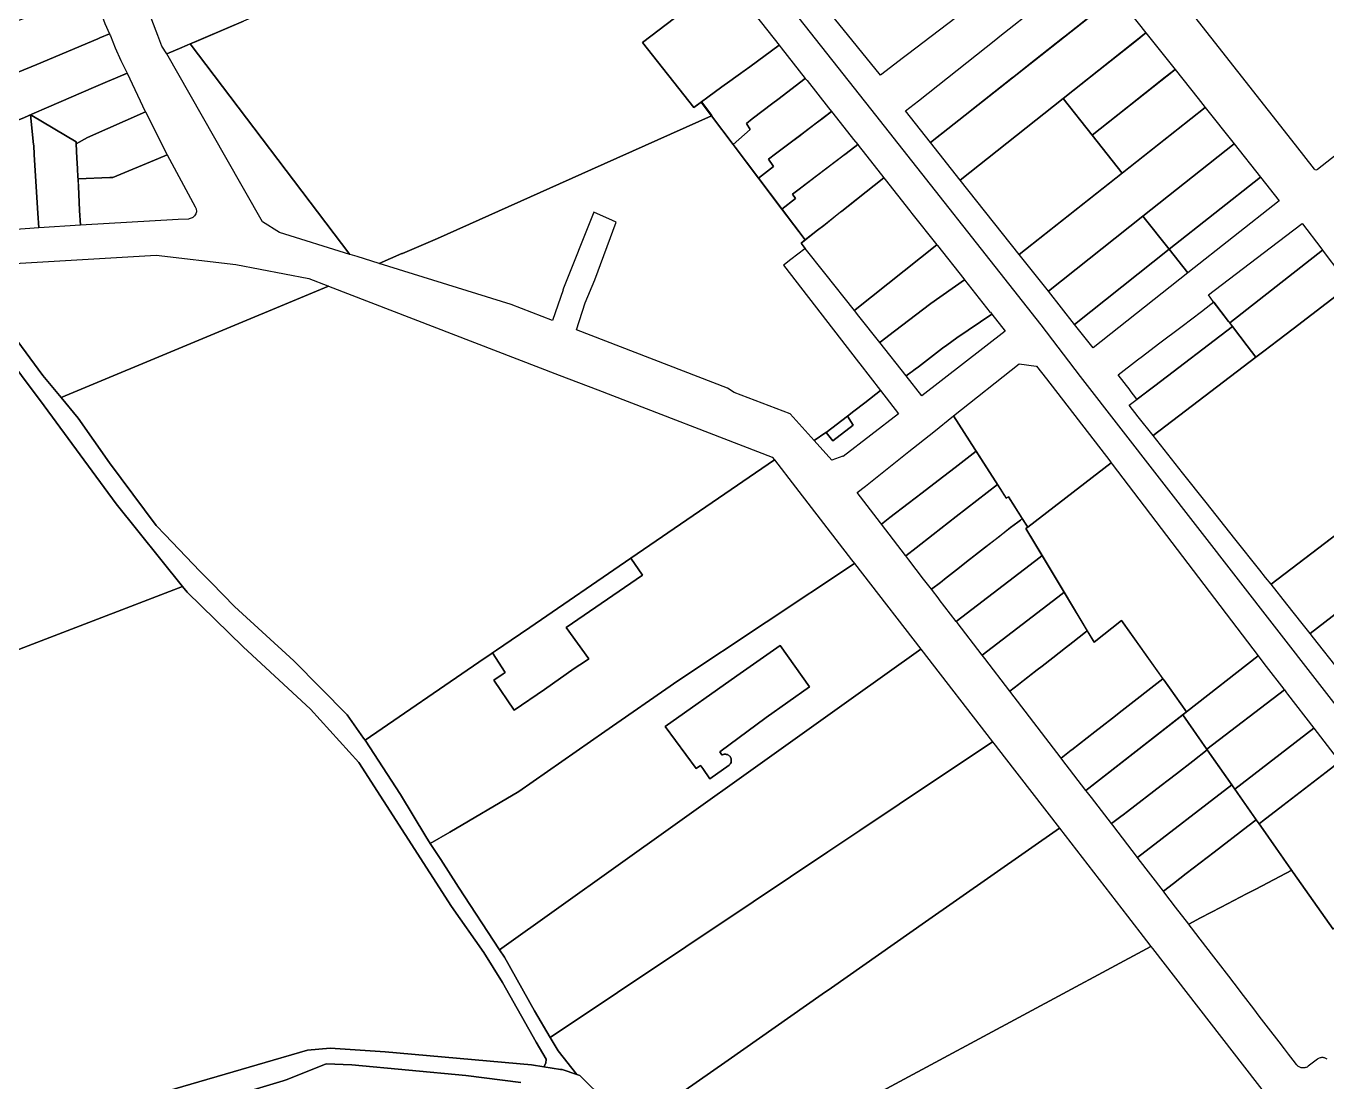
# Model space of a CAD drawing. Header units: metres. Extents: x 3 to 1027712, y 40 to 4430649.
# Drawn here: x 510570.9 to 510879.2, y 4411017.9 to 4411268.2 of the extents above; entities that cross this region are included whole.
import ezdxf

# ---------------------------------------------------------------- set-up
doc = ezdxf.new("R2010")
doc.units = ezdxf.units.M
doc.header["$MEASUREMENT"] = 0
doc.layers.add('A.ES.SDGC.CP.07003.cadastralparcel — CadastralParcel', color=1, linetype='Continuous')
doc.layers.add('Carreteras_5_km', color=2, linetype='Continuous', lineweight=30)

msp = doc.modelspace()

# ---------------------------------------------------------------- linework, layer by layer
at = {"layer": 'A.ES.SDGC.CP.07003.cadastralparcel — CadastralParcel', "color": 7, "linetype": 'Continuous', "flags": 128}
for points in [[(510836.81, 4411295), (510837.68, 4411295.66), (510845.71, 4411294.92), (510872.84, 4411316.04), (510910.63, 4411267.69), (510911.01, 4411267.98), (510916.51, 4411265.05), (510911.85, 4411261.41), (510904.91, 4411263.05), (510882.12, 4411245.06), (510881.4, 4411237.62), (510876.96, 4411234.15), (510876.8, 4411234.06), (510876.59, 4411234.05), (510876.4, 4411234.11), (510876.26, 4411234.23), (510871.74, 4411240), (510831.64, 4411291.1), (510833.97, 4411292.86), (510838.76, 4411286.8), (510841.55, 4411289), (510836.81, 4411295)], [(510593.64, 4411298.37), (510607.84, 4411302.14), (510622.97, 4411306.16), (510623.8, 4411303.06), (510625.33, 4411297.3), (510626.02, 4411294.72), (510626.29, 4411293.71), (510626.56, 4411292.7), (510627.12, 4411290.61), (510627.97, 4411287.41), (510628.84, 4411284.15), (510631.73, 4411273.3), (510630.9, 4411272.94), (510622.43, 4411269.33), (510608.52, 4411263.4), (510607.84, 4411263.11), (510604.25, 4411261.58), (510603.07, 4411263.38), (510602.12, 4411265.9), (510596.86, 4411279.87), (510592.07, 4411297.99), (510593.64, 4411298.37)], [(510786.35, 4411288.29), (510791.19, 4411282.05), (510792.89, 4411279.86), (510796.99, 4411274.56), (510779.81, 4411261.44), (510778.85, 4411260.71), (510773.4, 4411256.54), (510762.48, 4411269.95), (510768.65, 4411274.69), (510773.68, 4411278.56), (510777.59, 4411281.57), (510779.1, 4411282.73), (510779.81, 4411283.27), (510780.08, 4411283.48), (510786.35, 4411288.29)], [(510724.55, 4411270.03), (510726.1, 4411271.21), (510728.33, 4411272.91), (510730.3, 4411274.42), (510736.88, 4411279.45), (510737.07, 4411279.21), (510743.13, 4411271.54), (510743.67, 4411270.85), (510749.38, 4411263.62), (510742.42, 4411258.54), (510739.15, 4411256.16), (510737.73, 4411255.12), (510735.84, 4411253.74), (510729.18, 4411248.88), (510717.02, 4411264.26), (510724.55, 4411270.03)], [(510569.01, 4411257.24), (510568.67, 4411257.07), (510568.66, 4411257.1), (510567.32, 4411261.22), (510566.93, 4411262.58), (510565.27, 4411268.3), (510568.98, 4411269.51), (510569.85, 4411269.79), (510571.39, 4411270.46), (510584, 4411274.92), (510586.95, 4411275.96), (510589.6, 4411268.77), (510590.7, 4411266.3), (510588.41, 4411265.34), (510587.91, 4411265.14), (510573.44, 4411259.09), (510569.01, 4411257.24)], [(510792.32, 4411231.66), (510785.26, 4411240.56), (510829.34, 4411275.39), (510836.32, 4411266.57), (510816.71, 4411251.01), (510792.32, 4411231.66)], [(510834.07, 4411264.78), (510836.32, 4411266.57), (510843.22, 4411257.88), (510840.91, 4411256.05), (510831.94, 4411248.96), (510823.57, 4411242.34), (510816.71, 4411251.01), (510825.07, 4411257.64), (510834.07, 4411264.78)], [(510569.01, 4411257.24), (510573.44, 4411259.09), (510587.91, 4411265.14), (510588.41, 4411265.34), (510590.7, 4411266.3), (510590.77, 4411266.11), (510590.88, 4411265.82), (510592, 4411263.01), (510593.35, 4411259.97), (510594.83, 4411256.98), (510592.11, 4411255.81), (510590.21, 4411255), (510586.91, 4411253.58), (510576.26, 4411249), (510572.22, 4411247.27), (510570.49, 4411246.53), (510569.17, 4411245.96), (510565.99, 4411244.59), (510562.78, 4411243.21), (510561.92, 4411246.35), (510560.83, 4411250.4), (510560.19, 4411252.77), (510561.84, 4411253.61), (510569.01, 4411257.24)], [(510647.66, 4411214.05), (510630.94, 4411219.24), (510626.95, 4411221.78), (510618.24, 4411237.05), (510604.25, 4411261.58), (510607.84, 4411263.11), (510608.52, 4411263.4), (510609.82, 4411263.96), (510647.66, 4411214.05)], [(510735.84, 4411253.74), (510737.73, 4411255.12), (510739.15, 4411256.16), (510741.67, 4411257.99), (510742.42, 4411258.54), (510749.38, 4411263.62), (510749.87, 4411263.01), (510755.59, 4411255.77), (510749.07, 4411250.79), (510747.93, 4411249.92), (510743.02, 4411246.17), (510741.63, 4411245.1), (510742.54, 4411243.63), (510738.5, 4411240.08), (510733.35, 4411246.89), (510733.45, 4411246.93), (510730.97, 4411250.19), (510735.84, 4411253.74)], [(510850.35, 4411248.89), (510830.69, 4411233.33), (510823.57, 4411242.34), (510843.22, 4411257.88), (510848.72, 4411250.96), (510850.35, 4411248.89)], [(510582.78, 4411240.25), (510582.75, 4411240.7), (510572.24, 4411246.95), (510571.92, 4411247.14), (510572.22, 4411247.27), (510576.26, 4411249), (510586.91, 4411253.58), (510590.21, 4411255), (510592.11, 4411255.81), (510594.67, 4411256.91), (510594.83, 4411256.98), (510599.11, 4411247.95), (510599.18, 4411247.81), (510585.48, 4411241.73), (510582.78, 4411240.25)], [(510742.54, 4411243.63), (510741.63, 4411245.1), (510743.02, 4411246.17), (510747.93, 4411249.92), (510749.07, 4411250.79), (510755.59, 4411255.77), (510756, 4411255.24), (510761.1, 4411248.79), (510761.81, 4411247.89), (510758.83, 4411245.65), (510754.81, 4411242.62), (510752.35, 4411240.76), (510748.52, 4411237.87), (510746.9, 4411236.65), (510747.77, 4411235.35), (510748.08, 4411234.9), (510744.49, 4411232.15), (510738.5, 4411240.08), (510742.54, 4411243.63)], [(510733.35, 4411246.89), (510730.9, 4411250.14), (510730.97, 4411250.19), (510733.45, 4411246.93), (510733.35, 4411246.89)], [(510806.29, 4411214.03), (510792.32, 4411231.66), (510816.71, 4411251.01), (510823.57, 4411242.34), (510830.69, 4411233.33), (510806.29, 4411214.03)], [(510813.22, 4411205.3), (510806.29, 4411214.03), (510850.35, 4411248.89), (510857.23, 4411240.22), (510835.62, 4411223.09), (510813.22, 4411205.3)], [(510572.68, 4411240.11), (510572.7, 4411239.83), (510572.83, 4411237.72), (510572.91, 4411236.42), (510573.72, 4411223.85), (510573.95, 4411220.31), (510564.12, 4411219.66), (510563.91, 4411223.25), (510563.69, 4411227.17), (510563.3, 4411234.01), (510563.11, 4411237.31), (510563.03, 4411238.77), (510562.78, 4411243.21), (510565.99, 4411244.59), (510569.17, 4411245.96), (510570.49, 4411246.53), (510571.92, 4411247.14), (510572.68, 4411240.11)], [(510572.24, 4411246.95), (510582.75, 4411240.7), (510582.78, 4411240.25), (510582.96, 4411236.84), (510583.08, 4411234.44), (510583.19, 4411232.35), (510583.3, 4411230.19), (510583.59, 4411224.47), (510583.77, 4411220.96), (510573.95, 4411220.31), (510573.72, 4411223.85), (510572.91, 4411236.42), (510572.83, 4411237.72), (510572.7, 4411239.83), (510572.68, 4411240.11), (510571.92, 4411247.14), (510572.24, 4411246.95)], [(510599.18, 4411247.81), (510604.33, 4411237.61), (510602.28, 4411236.76), (510591.46, 4411232.3), (510591.37, 4411232.29), (510590.75, 4411232.27), (510583.21, 4411231.99), (510583.19, 4411232.35), (510583.08, 4411234.44), (510582.96, 4411236.84), (510582.78, 4411240.25), (510585.48, 4411241.73), (510599.18, 4411247.81)], [(510755.58, 4411217.46), (510754.61, 4411216.69), (510755.59, 4411215.46), (510755.46, 4411215.36), (510752.18, 4411212.83), (510750.65, 4411211.64), (510750.44, 4411211.48), (510768.22, 4411188.5), (510768.53, 4411188.11), (510773.42, 4411181.79), (510769.68, 4411178.9), (510767.06, 4411176.87), (510765.6, 4411175.73), (510760.57, 4411171.84), (510760.52, 4411171.88), (510760.47, 4411171.85), (510757.67, 4411169.9), (510752, 4411176.23), (510738.73, 4411181.35), (510737.11, 4411182.33), (510701.32, 4411196.2), (510703.4, 4411202.55), (510703.42, 4411202.53), (510705.71, 4411208.05), (510710.75, 4411221.7), (510709.88, 4411222.07), (510705.47, 4411224.02), (510698.14, 4411205.68), (510698.21, 4411205.64), (510695.69, 4411198.38), (510685.88, 4411202.19), (510654.58, 4411211.9), (510659.92, 4411214.29), (510660.1, 4411214.23), (510668.42, 4411217.85), (510704.88, 4411234.16), (510733.35, 4411246.89), (510755.58, 4411217.46)], [(510748.08, 4411234.9), (510746.9, 4411236.65), (510748.52, 4411237.87), (510751.65, 4411240.23), (510752.35, 4411240.76), (510754.35, 4411242.26), (510754.81, 4411242.62), (510757.92, 4411244.96), (510758.83, 4411245.65), (510759.67, 4411246.27), (510761.81, 4411247.89), (510762.09, 4411247.55), (510767.02, 4411241.31), (510768, 4411240.07), (510765.26, 4411237.98), (510754.17, 4411229.54), (510752.54, 4411228.31), (510753.23, 4411227.32), (510750.06, 4411224.78), (510744.49, 4411232.15), (510748.08, 4411234.9)], [(510753.23, 4411227.32), (510752.54, 4411228.31), (510754.17, 4411229.54), (510758.27, 4411232.67), (510764.51, 4411237.41), (510765.26, 4411237.98), (510768, 4411240.07), (510768.35, 4411239.62), (510769.27, 4411238.45), (510774.19, 4411232.22), (510767.71, 4411227.09), (510764.21, 4411224.31), (510759.94, 4411220.93), (510758.5, 4411219.79), (510755.58, 4411217.46), (510750.06, 4411224.78), (510753.23, 4411227.32)], [(510841.83, 4411215.25), (510835.62, 4411223.09), (510857.23, 4411240.22), (510863.45, 4411232.39), (510841.83, 4411215.25)], [(510609.36, 4411222.43), (510606.91, 4411222.28), (510583.77, 4411220.96), (510583.59, 4411224.47), (510583.3, 4411230.19), (510583.21, 4411231.99), (510590.75, 4411232.27), (510591.37, 4411232.29), (510591.46, 4411232.3), (510602.28, 4411236.76), (510604.33, 4411237.61), (510610.99, 4411225.34), (510611.24, 4411224.81), (510611.3, 4411224.22), (510611.29, 4411224.13), (510611.16, 4411223.65), (510610.84, 4411223.16), (510610.41, 4411222.82), (510610.24, 4411222.72), (510609.55, 4411222.46), (510609.36, 4411222.43)], [(510755.59, 4411215.46), (510754.61, 4411216.69), (510758.5, 4411219.79), (510759.94, 4411220.93), (510763.57, 4411223.81), (510764.21, 4411224.31), (510766.82, 4411226.38), (510767.71, 4411227.09), (510774.19, 4411232.22), (510774.54, 4411231.78), (510780.37, 4411224.41), (510780.87, 4411223.77), (510786.8, 4411216.31), (510786.78, 4411216.29), (510767.4, 4411200.93), (510767.21, 4411200.78), (510760.25, 4411209.57), (510755.59, 4411215.46)], [(510841.83, 4411215.25), (510863.45, 4411232.39), (510867.91, 4411226.77), (510846.27, 4411209.64), (510841.83, 4411215.25)], [(510819.43, 4411197.47), (510813.22, 4411205.3), (510835.62, 4411223.09), (510841.83, 4411215.25), (510819.43, 4411197.47)], [(510856.2, 4411197.79), (510855.91, 4411198.17), (510852.29, 4411202.91), (510851.12, 4411204.45), (510865.73, 4411215.59), (510873.32, 4411221.38), (510873.41, 4411221.26), (510877.74, 4411215.59), (510878.16, 4411215.05), (510877.04, 4411214.17), (510856.2, 4411197.79)], [(510773.27, 4411193.16), (510768.28, 4411199.43), (510767.21, 4411200.78), (510767.4, 4411200.93), (510786.78, 4411216.29), (510786.8, 4411216.31), (510786.92, 4411216.12), (510793.13, 4411208.26), (510793.35, 4411207.99), (510785.33, 4411202.38), (510776.71, 4411195.89), (510773.36, 4411193.23), (510773.27, 4411193.16)], [(510846.27, 4411209.64), (510823.84, 4411191.89), (510819.43, 4411197.47), (510841.83, 4411215.25), (510846.27, 4411209.64)], [(510879.03, 4411213.9), (510884.57, 4411206.63), (510883.45, 4411205.78), (510871.2, 4411196.43), (510867.58, 4411193.67), (510864.26, 4411191.13), (510862.38, 4411189.7), (510860.35, 4411192.35), (510856.83, 4411196.97), (510856.2, 4411197.79), (510877.04, 4411214.17), (510878.16, 4411215.05), (510879.03, 4411213.9)], [(510556.32, 4411213.05), (510558.17, 4411212.52), (510565.1, 4411211.79), (510568.15, 4411211.86), (510601.74, 4411213.84), (510620.59, 4411211.64), (510637.91, 4411208.34), (510642.43, 4411206.6), (510642.58, 4411206.53), (510579.18, 4411180.16), (510574.9, 4411185.32), (510563.8, 4411200.26), (510558.59, 4411206.89), (510557.01, 4411209.1), (510556.32, 4411213.05)], [(510779.53, 4411185.27), (510773.27, 4411193.16), (510773.36, 4411193.23), (510776.71, 4411195.89), (510785.33, 4411202.38), (510793.35, 4411207.99), (510799.43, 4411200.3), (510799.48, 4411200.34), (510799.81, 4411199.91), (510791.49, 4411194.3), (510789.1, 4411192.5), (510788.08, 4411191.8), (510782.38, 4411187.42), (510781.61, 4411186.85), (510780.89, 4411186.3), (510779.8, 4411185.48), (510779.53, 4411185.27)], [(510583.27, 4411175.22), (510579.18, 4411180.16), (510642.58, 4411206.53), (510697.27, 4411185.45), (510706.43, 4411181.92), (510747.77, 4411165.97), (510748.27, 4411165.32), (510714.25, 4411142.03), (510690.32, 4411125.65), (510685.89, 4411122.61), (510682.42, 4411120.23), (510681.48, 4411119.59), (510681.12, 4411119.35), (510678.22, 4411117.36), (510651.23, 4411098.88), (510650.91, 4411099.37), (510646.96, 4411104.9), (510634.33, 4411117.68), (510620.27, 4411130.62), (510614.83, 4411136.17), (510612.06, 4411138.99), (510603.87, 4411147.58), (510601.75, 4411149.81), (510590.69, 4411164.65), (510583.27, 4411175.22)], [(510909.29, 4411174.22), (510911.84, 4411170.88), (510889.65, 4411153.93), (510865.98, 4411135.86), (510864.7, 4411137.47), (510863.35, 4411139.18), (510857.41, 4411146.66), (510850.61, 4411155.25), (510845.02, 4411162.3), (510838.02, 4411171.12), (510862.38, 4411189.7), (510864.26, 4411191.13), (510867.58, 4411193.67), (510871.2, 4411196.43), (510883.45, 4411205.78), (510884.57, 4411206.63), (510891.4, 4411197.67), (510896.86, 4411190.52), (510903.5, 4411181.82), (510905.96, 4411178.59), (510909.29, 4411174.22)], [(510834.26, 4411179.76), (510834.18, 4411179.7), (510832.62, 4411181.77), (510832.55, 4411181.85), (510829.76, 4411185.51), (510834.36, 4411189.02), (510835.53, 4411189.91), (510839.33, 4411192.81), (510844.89, 4411197.05), (510849.48, 4411200.54), (510851.74, 4411202.27), (510852.4, 4411202.77), (510852.42, 4411202.75), (510855.91, 4411198.17), (510856.83, 4411196.97), (510838.42, 4411182.93), (510834.26, 4411179.76)], [(510789.1, 4411192.5), (510791.49, 4411194.3), (510799.81, 4411199.91), (510802.96, 4411195.82), (510783.2, 4411180.52), (510779.53, 4411185.27), (510779.8, 4411185.48), (510781.61, 4411186.85), (510782.38, 4411187.42), (510788.08, 4411191.8), (510789.1, 4411192.5)], [(510856.83, 4411196.97), (510860.35, 4411192.35), (510862.38, 4411189.7), (510838.02, 4411171.12), (510834.48, 4411175.57), (510832.33, 4411178.29), (510838.42, 4411182.93), (510856.83, 4411196.97)], [(510827.74, 4411165.08), (510828.06, 4411164.66), (510808.32, 4411149.4), (510808.01, 4411149.89), (510803.73, 4411156.58), (510803.23, 4411156.26), (510802.86, 4411156.84), (510801.08, 4411159.63), (510800.59, 4411160.39), (510795.79, 4411167.9), (510790.74, 4411175.77), (510806.24, 4411188.09), (510810.3, 4411187.59), (510810.42, 4411187.58), (510812.74, 4411184.56), (510827.74, 4411165.08)], [(510760.52, 4411171.88), (510760.57, 4411171.84), (510762.09, 4411169.86), (510766.91, 4411173.59), (510765.6, 4411175.73), (510767.06, 4411176.87), (510769.68, 4411178.9), (510773.42, 4411181.79), (510777.71, 4411176.26), (510764.6, 4411166.11), (510764.51, 4411166.24), (510761.85, 4411165.24), (510757.67, 4411169.9), (510760.47, 4411171.85), (510760.52, 4411171.88)], [(510765.6, 4411175.73), (510766.91, 4411173.59), (510762.09, 4411169.86), (510760.57, 4411171.84), (510765.6, 4411175.73)], [(510795.79, 4411167.9), (510796.12, 4411167.38), (510791.1, 4411163.53), (510787.09, 4411160.44), (510783.28, 4411157.52), (510779.96, 4411154.97), (510775.64, 4411151.65), (510773.63, 4411150.11), (510773.38, 4411150.44), (510767.88, 4411157.6), (510769.82, 4411159.14), (510780.11, 4411167.32), (510786.04, 4411172.03), (510790.74, 4411175.77), (510795.79, 4411167.9)], [(510659.63, 4411086.03), (510651.23, 4411098.88), (510678.22, 4411117.36), (510681.12, 4411119.35), (510681.48, 4411119.59), (510684.45, 4411114.98), (510683.95, 4411114.64), (510681.75, 4411113.13), (510686.61, 4411106.03), (510693.79, 4411110.95), (510700.8, 4411115.86), (510703.45, 4411117.65), (510704.27, 4411118.16), (510698.91, 4411125.64), (510717, 4411138.02), (510714.25, 4411142.03), (510748.27, 4411165.32), (510753.26, 4411158.88), (510766.56, 4411141.68), (510767.23, 4411140.8), (510725.38, 4411113), (510708.09, 4411100.98), (510687.67, 4411086.78), (510671.3, 4411077.14), (510666.7, 4411074.43), (510665.63, 4411076.09), (510659.63, 4411086.03)], [(510801.08, 4411159.63), (510801.13, 4411159.54), (510791.38, 4411151.91), (510785.91, 4411147.63), (510781.86, 4411144.47), (510779.42, 4411142.57), (510779.36, 4411142.65), (510773.63, 4411150.11), (510775.64, 4411151.65), (510779.96, 4411154.97), (510783.28, 4411157.52), (510787.09, 4411160.44), (510791.1, 4411163.53), (510796.12, 4411167.38), (510800.59, 4411160.39), (510801.08, 4411159.63)], [(510824.02, 4411122.15), (510807.88, 4411149.05), (510808.32, 4411149.4), (510828.06, 4411164.66), (510828.32, 4411164.33), (510828.32, 4411164.32), (510862.93, 4411118.88), (510845.9, 4411105.59), (510840.53, 4411113.18), (510830.56, 4411127.27), (510824.02, 4411122.15)], [(510785.5, 4411134.66), (510784.57, 4411135.87), (510783.64, 4411137.08), (510780.11, 4411141.68), (510779.42, 4411142.57), (510781.86, 4411144.47), (510785.91, 4411147.63), (510791.38, 4411151.91), (510801.13, 4411159.54), (510803.23, 4411156.26), (510803.73, 4411156.58), (510807.02, 4411151.43), (510806.56, 4411151.07), (510805.96, 4411150.6), (510804.78, 4411149.69), (510804.26, 4411149.28), (510801.51, 4411147.14), (510797.78, 4411144.23), (510797.38, 4411143.92), (510794.84, 4411141.94), (510794.53, 4411141.7), (510791.39, 4411139.25), (510788.6, 4411137.08), (510788.01, 4411136.63), (510787.6, 4411136.3), (510785.5, 4411134.66)], [(510898.59, 4411142.22), (510920.69, 4411159.28), (510921.68, 4411157.98), (510921.85, 4411157.76), (510924.12, 4411154.78), (510927.17, 4411150.79), (510927.79, 4411149.97), (510933.15, 4411142.94), (510925.98, 4411137.47), (510910.95, 4411126.01), (510905.96, 4411122.2), (510887.8, 4411108.35), (510882.31, 4411115.28), (510876.04, 4411123.17), (510875.23, 4411124.19), (510898.59, 4411142.22)], [(510897.51, 4411141.39), (510875.23, 4411124.19), (510873.32, 4411126.6), (510869.73, 4411131.13), (510865.98, 4411135.86), (510888.57, 4411153.11), (510897.51, 4411141.39)], [(510807.88, 4411149.05), (510811.7, 4411142.68), (510811.22, 4411142.31), (510791.35, 4411127.04), (510787.33, 4411132.28), (510787.35, 4411132.29), (510787.32, 4411132.29), (510785.5, 4411134.66), (510787.6, 4411136.3), (510788.6, 4411137.08), (510791.39, 4411139.25), (510794.53, 4411141.7), (510797.38, 4411143.92), (510804.26, 4411149.28), (510805.96, 4411150.6), (510806.56, 4411151.07), (510807.02, 4411151.43), (510808.01, 4411149.89), (510808.32, 4411149.4), (510807.88, 4411149.05)], [(510669.17, 4411070.61), (510666.7, 4411074.43), (510671.3, 4411077.14), (510687.67, 4411086.78), (510708.09, 4411100.98), (510725.38, 4411113), (510767.23, 4411140.8), (510769.13, 4411138.36), (510782.98, 4411120.46), (510766.47, 4411108.69), (510745.98, 4411094.06), (510724.73, 4411078.9), (510683.14, 4411049.22), (510673.37, 4411064.1), (510669.17, 4411070.61)], [(510684.45, 4411114.98), (510681.48, 4411119.59), (510682.42, 4411120.23), (510685.89, 4411122.61), (510690.32, 4411125.65), (510714.25, 4411142.03), (510717, 4411138.02), (510698.91, 4411125.64), (510704.27, 4411118.16), (510703.45, 4411117.65), (510700.8, 4411115.86), (510693.79, 4411110.95), (510686.61, 4411106.03), (510681.75, 4411113.13), (510683.95, 4411114.64), (510684.45, 4411114.98)], [(510811.22, 4411142.31), (510811.7, 4411142.68), (510816.94, 4411133.95), (510816.48, 4411133.61), (510797.5, 4411119.03), (510791.55, 4411126.78), (510791.35, 4411127.04), (510811.22, 4411142.31)], [(510816.48, 4411133.61), (510816.94, 4411133.95), (510822.43, 4411124.79), (510822.01, 4411124.47), (510819.03, 4411122.15), (510817.25, 4411120.76), (510814.23, 4411118.41), (510811.75, 4411116.48), (510810.57, 4411115.56), (510806.13, 4411112.1), (510804.06, 4411110.49), (510798.1, 4411118.25), (510797.5, 4411119.03), (510816.48, 4411133.61)], [(510822.01, 4411124.47), (510822.43, 4411124.79), (510824.02, 4411122.15), (510830.56, 4411127.27), (510840.34, 4411113.44), (510830.69, 4411105.93), (510828.4, 4411104.15), (510825.96, 4411102.24), (510824.23, 4411100.9), (510818.76, 4411096.64), (510818.61, 4411096.53), (510816.22, 4411094.67), (510804.06, 4411110.49), (510806.13, 4411112.1), (510806.62, 4411112.48), (510810.57, 4411115.56), (510811.75, 4411116.48), (510814.23, 4411118.41), (510817.25, 4411120.76), (510817.55, 4411120.99), (510817.92, 4411121.28), (510819.03, 4411122.15), (510822.01, 4411124.47)], [(510684.28, 4411047.46), (510683.14, 4411049.22), (510724.73, 4411078.9), (510745.98, 4411094.06), (510766.47, 4411108.69), (510782.98, 4411120.46), (510799.96, 4411098.53), (510777.81, 4411083.72), (510768.49, 4411077.49), (510760.91, 4411072.42), (510743.23, 4411060.6), (510695.15, 4411028.45), (510691.4, 4411034.72), (510684.28, 4411047.46)], [(510729.72, 4411092.16), (510722.41, 4411102.15), (510739.39, 4411114.13), (510749.65, 4411121.37), (510756.58, 4411111.54), (510746.33, 4411104.3), (510735.33, 4411096.13), (510735.48, 4411095.92), (510735.84, 4411095.4), (510735.96, 4411095.46), (510736.08, 4411095.5), (510736.21, 4411095.54), (510736.34, 4411095.57), (510736.47, 4411095.58), (510736.6, 4411095.58), (510736.73, 4411095.57), (510736.86, 4411095.55), (510736.99, 4411095.52), (510737.12, 4411095.48), (510737.24, 4411095.42), (510737.35, 4411095.36), (510737.46, 4411095.28), (510737.56, 4411095.2), (510737.66, 4411095.11), (510737.74, 4411095), (510737.82, 4411094.9), (510737.94, 4411094.66), (510737.98, 4411094.54), (510738.02, 4411094.41), (510738.04, 4411094.28), (510738.05, 4411094.15), (510738.05, 4411094.02), (510738.04, 4411093.89), (510737.98, 4411093.63), (510737.88, 4411093.39), (510737.81, 4411093.27), (510737.73, 4411093.17), (510737.64, 4411093.07), (510737.55, 4411092.98), (510732.98, 4411089.75), (510731.27, 4411092.17), (510730.79, 4411092.85), (510730.76, 4411092.89), (510729.72, 4411092.16)], [(510722.41, 4411102.15), (510729.72, 4411092.16), (510730.76, 4411092.89), (510730.79, 4411092.85), (510731.27, 4411092.17), (510732.98, 4411089.75), (510737.55, 4411092.98), (510737.64, 4411093.07), (510737.73, 4411093.17), (510737.81, 4411093.27), (510737.88, 4411093.39), (510737.98, 4411093.63), (510738.04, 4411093.89), (510738.05, 4411094.02), (510738.05, 4411094.15), (510738.04, 4411094.28), (510738.02, 4411094.41), (510737.98, 4411094.54), (510737.94, 4411094.66), (510737.82, 4411094.9), (510737.74, 4411095), (510737.66, 4411095.11), (510737.56, 4411095.2), (510737.46, 4411095.28), (510737.35, 4411095.36), (510737.24, 4411095.42), (510737.12, 4411095.48), (510736.99, 4411095.52), (510736.86, 4411095.55), (510736.73, 4411095.57), (510736.6, 4411095.58), (510736.47, 4411095.58), (510736.34, 4411095.57), (510736.21, 4411095.54), (510736.08, 4411095.5), (510735.96, 4411095.46), (510735.84, 4411095.4), (510735.48, 4411095.92), (510735.33, 4411096.13), (510746.33, 4411104.3), (510756.58, 4411111.54), (510749.65, 4411121.37), (510739.39, 4411114.13), (510722.41, 4411102.15)], [(510869.02, 4411110.96), (510869.13, 4411110.81), (510850.77, 4411096.75), (510850.69, 4411096.86), (510845.04, 4411104.92), (510845.47, 4411105.26), (510845.9, 4411105.59), (510862.93, 4411118.88), (510863.34, 4411118.34), (510864.83, 4411116.38), (510869.02, 4411110.96)], [(510840.53, 4411113.18), (510845.9, 4411105.59), (510822.1, 4411087.01), (510816.41, 4411094.41), (510816.22, 4411094.66), (510818.61, 4411096.53), (510818.76, 4411096.64), (510824.23, 4411100.9), (510825.96, 4411102.24), (510828.4, 4411104.15), (510830.69, 4411105.93), (510840.34, 4411113.44), (510840.53, 4411113.18)], [(510857.37, 4411087.33), (510856.86, 4411088.06), (510851.39, 4411095.85), (510851.09, 4411096.28), (510850.77, 4411096.75), (510869.13, 4411110.81), (510869.66, 4411110.13), (510869.89, 4411109.83), (510876.1, 4411101.79), (510857.37, 4411087.33)], [(510828.15, 4411079.15), (510823.44, 4411085.28), (510822.47, 4411086.53), (510822.1, 4411087.01), (510845.04, 4411104.92), (510850.86, 4411096.6), (510847.45, 4411093.96), (510843.56, 4411090.96), (510841.62, 4411089.46), (510839.97, 4411088.18), (510831.98, 4411082.01), (510830.93, 4411081.22), (510830.38, 4411080.81), (510828.15, 4411079.15)], [(510863.15, 4411079.09), (510862.69, 4411079.74), (510857.93, 4411086.53), (510857.37, 4411087.33), (510876.1, 4411101.79), (510876.89, 4411100.76), (510881.65, 4411094.6), (510882.24, 4411093.84), (510880.75, 4411092.68), (510879.02, 4411091.35), (510868.78, 4411083.43), (510863.93, 4411079.68), (510863.55, 4411079.39), (510863.15, 4411079.09)], [(510697.03, 4411025.31), (510695.15, 4411028.45), (510743.23, 4411060.6), (510760.91, 4411072.42), (510768.49, 4411077.49), (510777.81, 4411083.72), (510799.96, 4411098.53), (510800.6, 4411097.71), (510802.76, 4411094.92), (510815.81, 4411078.05), (510784.08, 4411055.82), (510761.8, 4411040.21), (510759.61, 4411038.68), (510737.32, 4411023.06), (510726.33, 4411015.36), (510714.59, 4411007.14), (510702.12, 4411019.42), (510701.42, 4411019.65), (510697.03, 4411025.31)], [(510834.32, 4411071.12), (510828.46, 4411078.74), (510828.39, 4411078.83), (510828.15, 4411079.15), (510830.38, 4411080.81), (510830.93, 4411081.22), (510831.98, 4411082.01), (510839.97, 4411088.18), (510841.62, 4411089.46), (510843.56, 4411090.96), (510847.45, 4411093.96), (510850.86, 4411096.6), (510851.09, 4411096.28), (510851.39, 4411095.85), (510856.68, 4411088.31), (510834.32, 4411071.12)], [(510883.01, 4411092.84), (510891.93, 4411081.29), (510895.14, 4411077.13), (510900.79, 4411069.82), (510894.81, 4411065.16), (510893.89, 4411064.44), (510891.87, 4411062.87), (510891.1, 4411062.27), (510887.35, 4411059.35), (510881.54, 4411054.79), (510880.67, 4411054.11), (510871.24, 4411067.56), (510863.53, 4411078.54), (510863.15, 4411079.09), (510863.55, 4411079.39), (510863.93, 4411079.68), (510868.78, 4411083.43), (510879.02, 4411091.35), (510880.75, 4411092.68), (510882.24, 4411093.84), (510883.01, 4411092.84)], [(510840.46, 4411063.12), (510834.49, 4411070.89), (510834.32, 4411071.12), (510856.68, 4411088.31), (510856.86, 4411088.06), (510862.49, 4411080.02), (510860.5, 4411078.49), (510852.47, 4411072.33), (510845.88, 4411067.27), (510842.86, 4411064.96), (510840.46, 4411063.12)], [(510846.46, 4411055.3), (510843.35, 4411059.35), (510840.82, 4411062.64), (510840.46, 4411063.12), (510842.86, 4411064.96), (510845.88, 4411067.27), (510852.47, 4411072.33), (510860.5, 4411078.49), (510862.49, 4411080.02), (510862.69, 4411079.74), (510863.15, 4411079.09), (510863.53, 4411078.54), (510870.85, 4411068.11), (510870.87, 4411068.09), (510862.35, 4411063.63), (510860.16, 4411062.48), (510854.12, 4411059.32), (510849.25, 4411056.77), (510846.46, 4411055.3)], [(510718.43, 4411003.35), (510714.59, 4411007.14), (510726.33, 4411015.36), (510737.32, 4411023.06), (510759.61, 4411038.68), (510761.8, 4411040.21), (510784.08, 4411055.82), (510815.81, 4411078.05), (510831.97, 4411057.19), (510836.48, 4411051.36), (510837.51, 4411050.02), (510746.71, 4411001.14), (510742, 4410998.6), (510730.08, 4410992.19), (510729.61, 4410992.64), (510718.43, 4411003.35)], [(510760.26, 4410963.15), (510730.08, 4410992.19), (510742, 4410998.6), (510746.71, 4411001.14), (510837.51, 4411050.02), (510837.91, 4411049.51), (510876.01, 4411000.29), (510861.08, 4410995.51), (510825.25, 4410984.01), (510816.27, 4410981.13), (510760.26, 4410963.15)]]:
    msp.add_lwpolyline(points, close=True, dxfattribs=at)
for points in [[(510826.83, 4411273.41), (510819.8, 4411267.86), (510817.2, 4411265.8), (510816.52, 4411265.27), (510810.13, 4411260.21), (510805.07, 4411256.22), (510804.54, 4411255.79), (510798.07, 4411250.68), (510795.48, 4411248.64), (510794.58, 4411247.93), (510788.3, 4411242.96), (510787.54, 4411242.36), (510785.26, 4411240.56), (510779.32, 4411248.04), (510782.38, 4411250.46), (510782.38, 4411250.46), (510800.75, 4411264.97), (510801.72, 4411265.74), (510810.96, 4411273.04)], [(510724.55, 4411270.03), (510717.02, 4411264.26), (510729.18, 4411248.88), (510730.9, 4411250.14), (510733.35, 4411246.89), (510704.88, 4411234.16), (510668.42, 4411217.85), (510660.1, 4411214.23), (510659.92, 4411214.29), (510654.58, 4411211.9), (510649.37, 4411213.52), (510648.3, 4411213.85), (510647.66, 4411214.05), (510609.82, 4411263.96), (510610.2, 4411264.11), (510610.81, 4411264.38), (510610.81, 4411264.38), (510622.43, 4411269.33)], [(510559.25, 4411199.39), (510575.18, 4411178.17), (510592.28, 4411154.89), (510608, 4411135.32), (510540.87, 4411109.56)], [(510563.8, 4411200.26), (510574.9, 4411185.32), (510579.18, 4411180.16), (510583.27, 4411175.22), (510590.69, 4411164.65), (510601.75, 4411149.81), (510603.87, 4411147.58), (510612.06, 4411138.99), (510614.83, 4411136.17), (510620.27, 4411130.62), (510634.33, 4411117.68), (510646.96, 4411104.9), (510650.91, 4411099.37), (510651.23, 4411098.88), (510659.63, 4411086.03), (510665.63, 4411076.09), (510666.7, 4411074.43), (510669.17, 4411070.61), (510673.37, 4411064.1), (510683.14, 4411049.22), (510684.28, 4411047.46), (510691.4, 4411034.72), (510695.15, 4411028.45), (510697.03, 4411025.31), (510701.42, 4411019.65), (510697.93, 4411020.81), (510697.59, 4411020.87), (510693.64, 4411021.5), (510694.07, 4411022.35), (510694.17, 4411023.28), (510691.77, 4411027.35), (510683.8, 4411041.5), (510679.38, 4411048.57), (510671.71, 4411059.48), (510655.61, 4411084.54), (510649.8, 4411093.59), (510638.29, 4411106.26), (510622.37, 4411121), (510609.09, 4411133.96), (510608, 4411135.32), (510592.28, 4411154.89), (510575.18, 4411178.17), (510559.25, 4411199.39)], [(510540.87, 4411109.56), (510608, 4411135.32), (510609.09, 4411133.96), (510622.37, 4411121), (510638.29, 4411106.26), (510649.8, 4411093.59), (510655.61, 4411084.54), (510655.61, 4411084.54), (510671.71, 4411059.48), (510679.38, 4411048.57), (510683.8, 4411041.5), (510691.77, 4411027.35), (510694.17, 4411023.28), (510694.07, 4411022.35), (510693.64, 4411021.5), (510690.7, 4411021.98), (510655.98, 4411025), (510642.95, 4411025.94), (510637.59, 4411025.47), (510625.7, 4411021.98), (510604.27, 4411015.69)], [(510879.3, 4411023.3), (510879.14, 4411023.4), (510878.99, 4411023.48), (510878.82, 4411023.55), (510878.65, 4411023.61), (510878.48, 4411023.64), (510878.3, 4411023.67), (510878.12, 4411023.68), (510877.94, 4411023.67), (510877.76, 4411023.64), (510877.59, 4411023.6), (510877.42, 4411023.55), (510877.25, 4411023.47), (510877.1, 4411023.39), (510876.97, 4411023.31), (510874.8, 4411021.61), (510874.65, 4411021.51), (510874.5, 4411021.43), (510874.34, 4411021.35), (510874.17, 4411021.3), (510874, 4411021.25), (510873.83, 4411021.22), (510873.66, 4411021.21), (510873.48, 4411021.21), (510873.31, 4411021.23), (510873.13, 4411021.27), (510872.96, 4411021.31), (510872.8, 4411021.38), (510872.64, 4411021.45), (510872.49, 4411021.55), (510872.35, 4411021.65), (510872.22, 4411021.77), (510872.1, 4411021.89), (510871.99, 4411022.02), (510871.21, 4411023.03), (510871.23, 4411023.06), (510870.13, 4411024.49), (510869.15, 4411025.77), (510867.88, 4411027.43), (510865.4, 4411030.65), (510863.19, 4411033.53), (510861.91, 4411035.19), (510859.44, 4411038.41), (510857.23, 4411041.29), (510855.95, 4411042.95), (510853.5, 4411046.14), (510852.41, 4411047.56), (510849.18, 4411051.76), (510847.11, 4411054.45), (510846.82, 4411054.83), (510846.46, 4411055.3), (510849.25, 4411056.77), (510854.12, 4411059.32), (510860.16, 4411062.48), (510862.35, 4411063.63), (510870.87, 4411068.09), (510871.24, 4411067.56), (510880.67, 4411054.11)], [(510604.27, 4411015.69), (510625.7, 4411021.98), (510637.59, 4411025.47), (510642.95, 4411025.94), (510655.98, 4411025), (510690.7, 4411021.98), (510693.64, 4411021.5), (510697.59, 4411020.87), (510697.93, 4411020.81), (510701.42, 4411019.65), (510702.12, 4411019.42), (510714.59, 4411007.14)], [(510607.86, 4411010.98), (510631.8, 4411018.18), (510631.8, 4411018.18), (510632.74, 4411018.47), (510642.06, 4411022.19), (510648.12, 4411021.96), (510675.15, 4411019.4), (510688.18, 4411017.77)], [(510688.18, 4411017.77), (510675.15, 4411019.4), (510648.12, 4411021.96), (510642.06, 4411022.19), (510632.74, 4411018.47), (510631.8, 4411018.18), (510607.86, 4411010.98)]]:
    msp.add_lwpolyline(points, dxfattribs=at)
at = {"layer": 'Carreteras_5_km'}
for p, q in [((510771.13, 4411248.51, 9.31), (510711.6, 4411324.12, 10.41)), ((510771.13, 4411248.51, 9.31), (510711.6, 4411324.12, 10.41)), ((510811.5, 4411197.35, 8.08), (510771.13, 4411248.51, 9.31)), ((510811.5, 4411197.35, 8.08), (510771.13, 4411248.51, 9.31)), ((510820.83, 4411185.07, 7.8), (510811.5, 4411197.35, 8.08)), ((510820.83, 4411185.07, 7.8), (510811.5, 4411197.35, 8.08)), ((510886.53, 4411100.47, 6.02), (510820.83, 4411185.07, 7.8)), ((510886.53, 4411100.47, 6.02), (510820.83, 4411185.07, 7.8))]:
    msp.add_line(p, q, dxfattribs=at)

doc.saveas('drawing.dxf')
